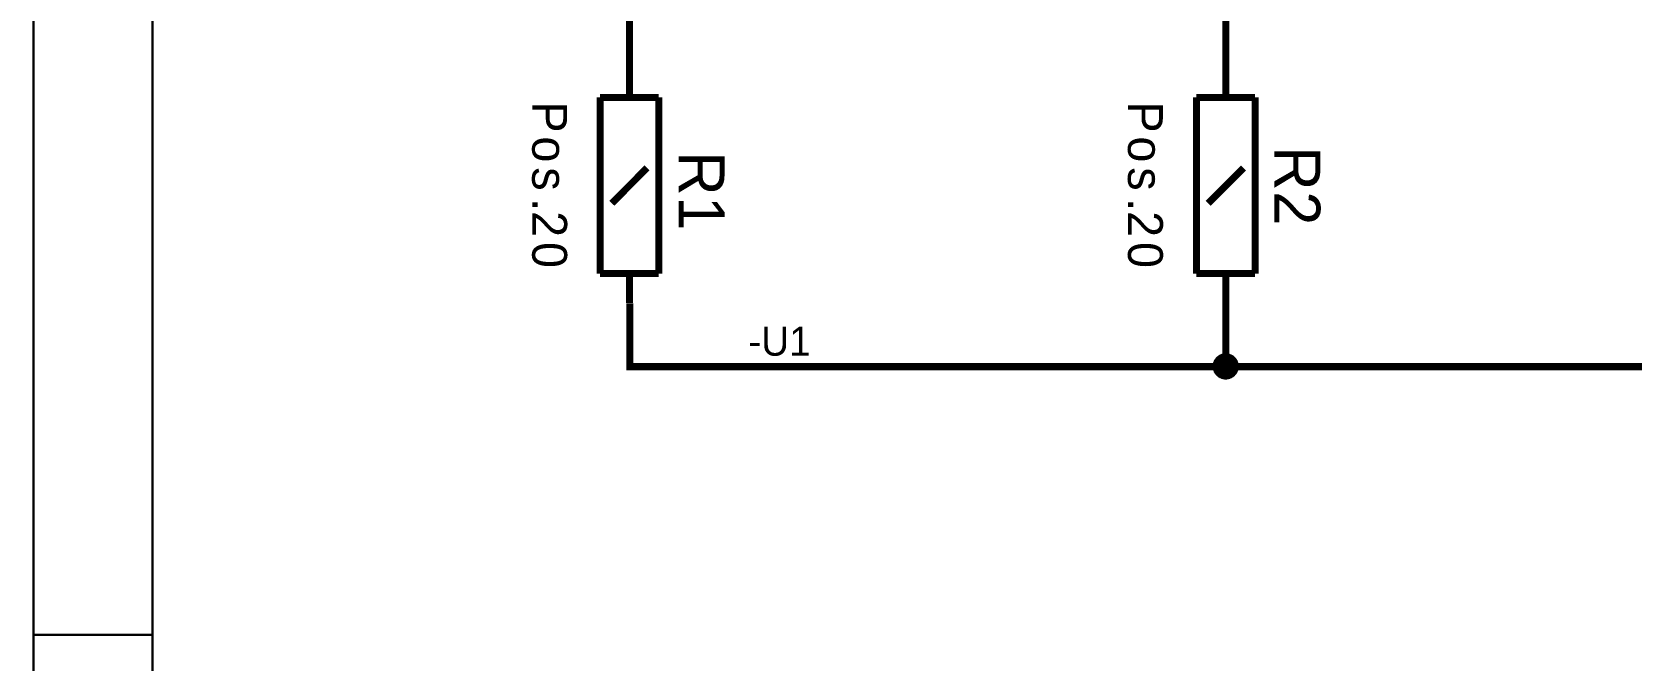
# Model space of a CAD drawing. Header units: millimetres. Extents: x 0 to 20.9, y 0 to 9.5.
# Drawn here: x -0.002 to 2.68, y 4.708 to 5.76 of the extents above; entities that cross this region are included whole.
import ezdxf

# ---------------------------------------------------------------- set-up
doc = ezdxf.new("R2010")
doc.units = ezdxf.units.MM
doc.header["$MEASUREMENT"] = 0
doc.layers.add('Sheet', color=255, linetype='Continuous')

msp = doc.modelspace()

# ---------------------------------------------------------------- linework, layer by layer
at = {"layer": 'Sheet', "const_width": 0.0039}
for points in [[(0.0008, 9.5), (0.0008, 0), (20.8661, 0), (20.8661, 9.5), (0.0008, 9.5), (0.0008, 9.5)], [(0.0008, 9.5), (20.8661, 9.5), (20.8661, 0), (0.0008, 0), (0.0008, 9.5)], [(0.2005, 9.2995), (0.2005, 0.1997), (20.6665, 0.1997), (20.6665, 9.2995), (0.2005, 9.2995), (0.2005, 9.2995)], [(0.2005, 9.2995), (20.6665, 9.2995), (20.6665, 0.1997), (0.2005, 0.1997), (0.2005, 9.2995)]]:
    msp.add_lwpolyline(points, close=True, dxfattribs=at)
at = {"layer": 'Sheet'}
for points, const_width in [([(1.0002, 5.9062), (1.0002, 5.7999), (1.0002, 5.6998)], 0.0118), ([(2.0001, 5.9062), (2.0001, 5.7999), (2.0001, 5.6998)], 0.0118), ([(1.0002, 5.6508), (1.0002, 5.6998)], 0.0118), ([(2.0001, 5.6508), (2.0001, 5.6998)], 0.0118), ([(0.9509, 5.3554), (0.9509, 5.6508)], 0.0118), ([(0.9509, 5.6508), (1.0494, 5.6508)], 0.0118), ([(1.0494, 5.6508), (1.0494, 5.3554)], 0.0118), ([(1.951, 5.3554), (1.951, 5.6508)], 0.0118), ([(1.951, 5.6508), (2.0494, 5.6508)], 0.0118), ([(2.0494, 5.6508), (2.0494, 5.3554)], 0.0118), ([(1.0296, 5.5325), (0.9707, 5.4734)], 0.0118), ([(2.0298, 5.5325), (1.9707, 5.4734)], 0.0118), ([(1.0494, 5.3554), (0.9509, 5.3554)], 0.0118), ([(1.0002, 5.3554), (1.0002, 5.3062)], 0.0118), ([(2.0494, 5.3554), (1.951, 5.3554)], 0.0118), ([(2.0001, 5.3554), (2.0001, 5.3062)], 0.0118), ([(1.0008, 5.3055), (1.0008, 5.1994), (2.0007, 5.1994), (3.0007, 5.1994), (4.0006, 5.1994), (5.0006, 5.1994), (6.0005, 5.1994), (7.0005, 5.1994), (8.0004, 5.1994), (9.0004, 5.1994), (10.0003, 5.1994), (11.0003, 5.1994), (12.0002, 5.1994), (13.0002, 5.1994), (14.0001, 5.1994), (15.0001, 5.1994), (16, 5.1994), (17, 5.1994), (18, 5.1994), (18, 5.3055)], 0.0118), ([(2.0001, 5.3062), (2.0001, 5.1999)], 0.0118), ([(1.9801, 5.1999), (1.9801, 5.2009), (1.9801, 5.2019), (1.9803, 5.203), (1.9805, 5.2038), (1.9807, 5.2049), (1.9809, 5.2059), (1.9813, 5.2067), (1.9817, 5.2076), (1.9819, 5.2086), (1.9826, 5.2095), (1.983, 5.2103), (1.9834, 5.2111), (1.984, 5.2118), (1.9847, 5.2126), (1.9853, 5.2134), (1.9859, 5.2141), (1.9865, 5.2147), (1.9874, 5.2153), (1.9882, 5.2159), (1.9888, 5.2166), (1.9897, 5.217), (1.9905, 5.2174), (1.9913, 5.218), (1.9924, 5.2182), (1.9932, 5.2187), (1.9941, 5.2191), (1.9951, 5.2193), (1.9961, 5.2195), (1.997, 5.2197), (1.998, 5.2199), (1.9991, 5.2199), (2.0001, 5.2199)], 0.0039), ([(1.9801, 5.1999), (1.9801, 5.2009), (1.9801, 5.2019), (1.9803, 5.203), (1.9805, 5.2038), (1.9807, 5.2049), (1.9809, 5.2059), (1.9813, 5.2067), (1.9817, 5.2076), (1.9819, 5.2086), (1.9826, 5.2095), (1.983, 5.2103), (1.9834, 5.2111), (1.984, 5.2118), (1.9847, 5.2126), (1.9853, 5.2134), (1.9859, 5.2141), (1.9865, 5.2147), (1.9874, 5.2153), (1.9882, 5.2159), (1.9888, 5.2166), (1.9897, 5.217), (1.9905, 5.2174), (1.9913, 5.218), (1.9924, 5.2182), (1.9932, 5.2187), (1.9941, 5.2191), (1.9951, 5.2193), (1.9961, 5.2195), (1.997, 5.2197), (1.998, 5.2199), (1.9991, 5.2199), (2.0001, 5.2199)], 0.0039), ([(1.9801, 5.1999), (1.9801, 5.2009), (1.9801, 5.2019), (1.9803, 5.203), (1.9805, 5.2038), (1.9807, 5.2049), (1.9809, 5.2059), (1.9813, 5.2067), (1.9817, 5.2076), (1.9819, 5.2086), (1.9826, 5.2095), (1.983, 5.2103), (1.9834, 5.2111), (1.984, 5.2118), (1.9847, 5.2126), (1.9853, 5.2134), (1.9859, 5.2141), (1.9865, 5.2147), (1.9874, 5.2153), (1.9882, 5.2159), (1.9888, 5.2166), (1.9897, 5.217), (1.9905, 5.2174), (1.9913, 5.218), (1.9924, 5.2182), (1.9932, 5.2187), (1.9941, 5.2191), (1.9951, 5.2193), (1.9961, 5.2195), (1.997, 5.2197), (1.998, 5.2199), (1.9991, 5.2199), (2.0001, 5.2199)], 0.0039), ([(1.9801, 5.1999), (1.9801, 5.2009), (1.9801, 5.2019), (1.9803, 5.203), (1.9805, 5.2038), (1.9807, 5.2049), (1.9809, 5.2059), (1.9813, 5.2067), (1.9817, 5.2076), (1.9819, 5.2086), (1.9826, 5.2095), (1.983, 5.2103), (1.9834, 5.2111), (1.984, 5.2118), (1.9847, 5.2126), (1.9853, 5.2134), (1.9859, 5.2141), (1.9865, 5.2147), (1.9874, 5.2153), (1.9882, 5.2159), (1.9888, 5.2166), (1.9897, 5.217), (1.9905, 5.2174), (1.9913, 5.218), (1.9924, 5.2182), (1.9932, 5.2187), (1.9941, 5.2191), (1.9951, 5.2193), (1.9961, 5.2195), (1.997, 5.2197), (1.998, 5.2199), (1.9991, 5.2199), (2.0001, 5.2199)], 0.0039), ([(1.9801, 5.1999), (1.9801, 5.2009), (1.9801, 5.2019), (1.9803, 5.203), (1.9805, 5.2038), (1.9807, 5.2049), (1.9809, 5.2059), (1.9813, 5.2067), (1.9817, 5.2076), (1.9819, 5.2086), (1.9826, 5.2095), (1.983, 5.2103), (1.9834, 5.2111), (1.984, 5.2118), (1.9847, 5.2126), (1.9853, 5.2134), (1.9859, 5.2141), (1.9865, 5.2147), (1.9874, 5.2153), (1.9882, 5.2159), (1.9888, 5.2166), (1.9897, 5.217), (1.9905, 5.2174), (1.9913, 5.218), (1.9924, 5.2182), (1.9932, 5.2187), (1.9941, 5.2191), (1.9951, 5.2193), (1.9961, 5.2195), (1.997, 5.2197), (1.998, 5.2199), (1.9991, 5.2199), (2.0001, 5.2199)], 0.0039), ([(1.9801, 5.1999), (1.9801, 5.2009), (1.9801, 5.2019), (1.9803, 5.203), (1.9805, 5.2038), (1.9807, 5.2049), (1.9809, 5.2059), (1.9813, 5.2067), (1.9817, 5.2076), (1.9819, 5.2086), (1.9826, 5.2095), (1.983, 5.2103), (1.9834, 5.2111), (1.984, 5.2118), (1.9847, 5.2126), (1.9853, 5.2134), (1.9859, 5.2141), (1.9865, 5.2147), (1.9874, 5.2153), (1.9882, 5.2159), (1.9888, 5.2166), (1.9897, 5.217), (1.9905, 5.2174), (1.9913, 5.218), (1.9924, 5.2182), (1.9932, 5.2187), (1.9941, 5.2191), (1.9951, 5.2193), (1.9961, 5.2195), (1.997, 5.2197), (1.998, 5.2199), (1.9991, 5.2199), (2.0001, 5.2199)], 0.0039), ([(1.9801, 5.1999), (1.9801, 5.2009), (1.9801, 5.2019), (1.9803, 5.203), (1.9805, 5.2038), (1.9807, 5.2049), (1.9809, 5.2059), (1.9813, 5.2067), (1.9817, 5.2076), (1.9819, 5.2086), (1.9826, 5.2095), (1.983, 5.2103), (1.9834, 5.2111), (1.984, 5.2118), (1.9847, 5.2126), (1.9853, 5.2134), (1.9859, 5.2141), (1.9865, 5.2147), (1.9874, 5.2153), (1.9882, 5.2159), (1.9888, 5.2166), (1.9897, 5.217), (1.9905, 5.2174), (1.9913, 5.218), (1.9924, 5.2182), (1.9932, 5.2187), (1.9941, 5.2191), (1.9951, 5.2193), (1.9961, 5.2195), (1.997, 5.2197), (1.998, 5.2199), (1.9991, 5.2199), (2.0001, 5.2199)], 0.0039), ([(1.9801, 5.1999), (1.9801, 5.2009), (1.9801, 5.2019), (1.9803, 5.203), (1.9805, 5.2038), (1.9807, 5.2049), (1.9809, 5.2059), (1.9813, 5.2067), (1.9817, 5.2076), (1.9819, 5.2086), (1.9826, 5.2095), (1.983, 5.2103), (1.9834, 5.2111), (1.984, 5.2118), (1.9847, 5.2126), (1.9853, 5.2134), (1.9859, 5.2141), (1.9865, 5.2147), (1.9874, 5.2153), (1.9882, 5.2159), (1.9888, 5.2166), (1.9897, 5.217), (1.9905, 5.2174), (1.9913, 5.218), (1.9924, 5.2182), (1.9932, 5.2187), (1.9941, 5.2191), (1.9951, 5.2193), (1.9961, 5.2195), (1.997, 5.2197), (1.998, 5.2199), (1.9991, 5.2199), (2.0001, 5.2199)], 0.0039), ([(2.0001, 5.2199), (2.0001, 5.2199)], 0.0039), ([(2.0001, 5.2199), (2.0012, 5.2199), (2.0022, 5.2199), (2.0032, 5.2197), (2.0041, 5.2195), (2.0051, 5.2193), (2.0062, 5.2191), (2.007, 5.2187), (2.0078, 5.2182), (2.0089, 5.218), (2.0097, 5.2174), (2.0106, 5.217), (2.0114, 5.2166), (2.012, 5.2159), (2.0129, 5.2153), (2.0137, 5.2147), (2.0143, 5.2141), (2.0149, 5.2134), (2.0156, 5.2126), (2.0162, 5.2118), (2.0168, 5.2111), (2.0172, 5.2103), (2.0177, 5.2095), (2.0183, 5.2086), (2.0185, 5.2076), (2.0189, 5.2067), (2.0193, 5.2059), (2.0195, 5.2049), (2.0197, 5.2038), (2.02, 5.203), (2.0202, 5.2019), (2.0202, 5.2009), (2.0202, 5.1999)], 0.0039), ([(2.0001, 5.2199), (2.0001, 5.2199)], 0.0039), ([(2.0001, 5.2199), (2.0012, 5.2199), (2.0022, 5.2199), (2.0032, 5.2197), (2.0041, 5.2195), (2.0051, 5.2193), (2.0062, 5.2191), (2.007, 5.2187), (2.0078, 5.2182), (2.0089, 5.218), (2.0097, 5.2174), (2.0106, 5.217), (2.0114, 5.2166), (2.012, 5.2159), (2.0129, 5.2153), (2.0137, 5.2147), (2.0143, 5.2141), (2.0149, 5.2134), (2.0156, 5.2126), (2.0162, 5.2118), (2.0168, 5.2111), (2.0172, 5.2103), (2.0177, 5.2095), (2.0183, 5.2086), (2.0185, 5.2076), (2.0189, 5.2067), (2.0193, 5.2059), (2.0195, 5.2049), (2.0197, 5.2038), (2.02, 5.203), (2.0202, 5.2019), (2.0202, 5.2009), (2.0202, 5.1999)], 0.0039), ([(2.0001, 5.2199), (2.0001, 5.2199)], 0.0039), ([(2.0001, 5.2199), (2.0012, 5.2199), (2.0022, 5.2199), (2.0032, 5.2197), (2.0041, 5.2195), (2.0051, 5.2193), (2.0062, 5.2191), (2.007, 5.2187), (2.0078, 5.2182), (2.0089, 5.218), (2.0097, 5.2174), (2.0106, 5.217), (2.0114, 5.2166), (2.012, 5.2159), (2.0129, 5.2153), (2.0137, 5.2147), (2.0143, 5.2141), (2.0149, 5.2134), (2.0156, 5.2126), (2.0162, 5.2118), (2.0168, 5.2111), (2.0172, 5.2103), (2.0177, 5.2095), (2.0183, 5.2086), (2.0185, 5.2076), (2.0189, 5.2067), (2.0193, 5.2059), (2.0195, 5.2049), (2.0197, 5.2038), (2.02, 5.203), (2.0202, 5.2019), (2.0202, 5.2009), (2.0202, 5.1999)], 0.0039), ([(2.0001, 5.2199), (2.0001, 5.2199)], 0.0039), ([(2.0001, 5.2199), (2.0012, 5.2199), (2.0022, 5.2199), (2.0032, 5.2197), (2.0041, 5.2195), (2.0051, 5.2193), (2.0062, 5.2191), (2.007, 5.2187), (2.0078, 5.2182), (2.0089, 5.218), (2.0097, 5.2174), (2.0106, 5.217), (2.0114, 5.2166), (2.012, 5.2159), (2.0129, 5.2153), (2.0137, 5.2147), (2.0143, 5.2141), (2.0149, 5.2134), (2.0156, 5.2126), (2.0162, 5.2118), (2.0168, 5.2111), (2.0172, 5.2103), (2.0177, 5.2095), (2.0183, 5.2086), (2.0185, 5.2076), (2.0189, 5.2067), (2.0193, 5.2059), (2.0195, 5.2049), (2.0197, 5.2038), (2.02, 5.203), (2.0202, 5.2019), (2.0202, 5.2009), (2.0202, 5.1999)], 0.0039), ([(2.0001, 5.2199), (2.0001, 5.2199)], 0.0039), ([(2.0001, 5.2199), (2.0012, 5.2199), (2.0022, 5.2199), (2.0032, 5.2197), (2.0041, 5.2195), (2.0051, 5.2193), (2.0062, 5.2191), (2.007, 5.2187), (2.0078, 5.2182), (2.0089, 5.218), (2.0097, 5.2174), (2.0106, 5.217), (2.0114, 5.2166), (2.012, 5.2159), (2.0129, 5.2153), (2.0137, 5.2147), (2.0143, 5.2141), (2.0149, 5.2134), (2.0156, 5.2126), (2.0162, 5.2118), (2.0168, 5.2111), (2.0172, 5.2103), (2.0177, 5.2095), (2.0183, 5.2086), (2.0185, 5.2076), (2.0189, 5.2067), (2.0193, 5.2059), (2.0195, 5.2049), (2.0197, 5.2038), (2.02, 5.203), (2.0202, 5.2019), (2.0202, 5.2009), (2.0202, 5.1999)], 0.0039), ([(2.0001, 5.2199), (2.0001, 5.2199)], 0.0039), ([(2.0001, 5.2199), (2.0012, 5.2199), (2.0022, 5.2199), (2.0032, 5.2197), (2.0041, 5.2195), (2.0051, 5.2193), (2.0062, 5.2191), (2.007, 5.2187), (2.0078, 5.2182), (2.0089, 5.218), (2.0097, 5.2174), (2.0106, 5.217), (2.0114, 5.2166), (2.012, 5.2159), (2.0129, 5.2153), (2.0137, 5.2147), (2.0143, 5.2141), (2.0149, 5.2134), (2.0156, 5.2126), (2.0162, 5.2118), (2.0168, 5.2111), (2.0172, 5.2103), (2.0177, 5.2095), (2.0183, 5.2086), (2.0185, 5.2076), (2.0189, 5.2067), (2.0193, 5.2059), (2.0195, 5.2049), (2.0197, 5.2038), (2.02, 5.203), (2.0202, 5.2019), (2.0202, 5.2009), (2.0202, 5.1999)], 0.0039), ([(2.0001, 5.2199), (2.0001, 5.2199)], 0.0039), ([(2.0001, 5.2199), (2.0012, 5.2199), (2.0022, 5.2199), (2.0032, 5.2197), (2.0041, 5.2195), (2.0051, 5.2193), (2.0062, 5.2191), (2.007, 5.2187), (2.0078, 5.2182), (2.0089, 5.218), (2.0097, 5.2174), (2.0106, 5.217), (2.0114, 5.2166), (2.012, 5.2159), (2.0129, 5.2153), (2.0137, 5.2147), (2.0143, 5.2141), (2.0149, 5.2134), (2.0156, 5.2126), (2.0162, 5.2118), (2.0168, 5.2111), (2.0172, 5.2103), (2.0177, 5.2095), (2.0183, 5.2086), (2.0185, 5.2076), (2.0189, 5.2067), (2.0193, 5.2059), (2.0195, 5.2049), (2.0197, 5.2038), (2.02, 5.203), (2.0202, 5.2019), (2.0202, 5.2009), (2.0202, 5.1999)], 0.0039), ([(2.0001, 5.2199), (2.0001, 5.2199)], 0.0039), ([(2.0001, 5.2199), (2.0012, 5.2199), (2.0022, 5.2199), (2.0032, 5.2197), (2.0041, 5.2195), (2.0051, 5.2193), (2.0062, 5.2191), (2.007, 5.2187), (2.0078, 5.2182), (2.0089, 5.218), (2.0097, 5.2174), (2.0106, 5.217), (2.0114, 5.2166), (2.012, 5.2159), (2.0129, 5.2153), (2.0137, 5.2147), (2.0143, 5.2141), (2.0149, 5.2134), (2.0156, 5.2126), (2.0162, 5.2118), (2.0168, 5.2111), (2.0172, 5.2103), (2.0177, 5.2095), (2.0183, 5.2086), (2.0185, 5.2076), (2.0189, 5.2067), (2.0193, 5.2059), (2.0195, 5.2049), (2.0197, 5.2038), (2.02, 5.203), (2.0202, 5.2019), (2.0202, 5.2009), (2.0202, 5.1999)], 0.0039), ([(2.0001, 5.1798), (1.9991, 5.1798), (1.998, 5.1798), (1.997, 5.18), (1.9961, 5.1802), (1.9951, 5.1804), (1.9941, 5.1806), (1.9932, 5.1811), (1.9924, 5.1815), (1.9913, 5.1817), (1.9905, 5.1823), (1.9897, 5.1827), (1.9888, 5.1831), (1.9882, 5.1838), (1.9874, 5.1844), (1.9865, 5.185), (1.9859, 5.1857), (1.9853, 5.1863), (1.9847, 5.1871), (1.984, 5.188), (1.9834, 5.1886), (1.983, 5.1894), (1.9826, 5.1902), (1.9819, 5.1911), (1.9817, 5.1921), (1.9813, 5.193), (1.9809, 5.1938), (1.9807, 5.1948), (1.9805, 5.1959), (1.9803, 5.1967), (1.9801, 5.1978), (1.9801, 5.1988), (1.9801, 5.1999)], 0.0039), ([(1.9801, 5.1999), (1.9801, 5.1999)], 0.0039), ([(2.0001, 5.1798), (1.9991, 5.1798), (1.998, 5.1798), (1.997, 5.18), (1.9961, 5.1802), (1.9951, 5.1804), (1.9941, 5.1806), (1.9932, 5.1811), (1.9924, 5.1815), (1.9913, 5.1817), (1.9905, 5.1823), (1.9897, 5.1827), (1.9888, 5.1831), (1.9882, 5.1838), (1.9874, 5.1844), (1.9865, 5.185), (1.9859, 5.1857), (1.9853, 5.1863), (1.9847, 5.1871), (1.984, 5.188), (1.9834, 5.1886), (1.983, 5.1894), (1.9826, 5.1902), (1.9819, 5.1911), (1.9817, 5.1921), (1.9813, 5.193), (1.9809, 5.1938), (1.9807, 5.1948), (1.9805, 5.1959), (1.9803, 5.1967), (1.9801, 5.1978), (1.9801, 5.1988), (1.9801, 5.1999)], 0.0039), ([(1.9801, 5.1999), (1.9801, 5.1999)], 0.0039), ([(2.0001, 5.1798), (1.9991, 5.1798), (1.998, 5.1798), (1.997, 5.18), (1.9961, 5.1802), (1.9951, 5.1804), (1.9941, 5.1806), (1.9932, 5.1811), (1.9924, 5.1815), (1.9913, 5.1817), (1.9905, 5.1823), (1.9897, 5.1827), (1.9888, 5.1831), (1.9882, 5.1838), (1.9874, 5.1844), (1.9865, 5.185), (1.9859, 5.1857), (1.9853, 5.1863), (1.9847, 5.1871), (1.984, 5.188), (1.9834, 5.1886), (1.983, 5.1894), (1.9826, 5.1902), (1.9819, 5.1911), (1.9817, 5.1921), (1.9813, 5.193), (1.9809, 5.1938), (1.9807, 5.1948), (1.9805, 5.1959), (1.9803, 5.1967), (1.9801, 5.1978), (1.9801, 5.1988), (1.9801, 5.1999)], 0.0039), ([(1.9801, 5.1999), (1.9801, 5.1999)], 0.0039), ([(2.0001, 5.1798), (1.9991, 5.1798), (1.998, 5.1798), (1.997, 5.18), (1.9961, 5.1802), (1.9951, 5.1804), (1.9941, 5.1806), (1.9932, 5.1811), (1.9924, 5.1815), (1.9913, 5.1817), (1.9905, 5.1823), (1.9897, 5.1827), (1.9888, 5.1831), (1.9882, 5.1838), (1.9874, 5.1844), (1.9865, 5.185), (1.9859, 5.1857), (1.9853, 5.1863), (1.9847, 5.1871), (1.984, 5.188), (1.9834, 5.1886), (1.983, 5.1894), (1.9826, 5.1902), (1.9819, 5.1911), (1.9817, 5.1921), (1.9813, 5.193), (1.9809, 5.1938), (1.9807, 5.1948), (1.9805, 5.1959), (1.9803, 5.1967), (1.9801, 5.1978), (1.9801, 5.1988), (1.9801, 5.1999)], 0.0039), ([(1.9801, 5.1999), (1.9801, 5.1999)], 0.0039), ([(2.0001, 5.1798), (1.9991, 5.1798), (1.998, 5.1798), (1.997, 5.18), (1.9961, 5.1802), (1.9951, 5.1804), (1.9941, 5.1806), (1.9932, 5.1811), (1.9924, 5.1815), (1.9913, 5.1817), (1.9905, 5.1823), (1.9897, 5.1827), (1.9888, 5.1831), (1.9882, 5.1838), (1.9874, 5.1844), (1.9865, 5.185), (1.9859, 5.1857), (1.9853, 5.1863), (1.9847, 5.1871), (1.984, 5.188), (1.9834, 5.1886), (1.983, 5.1894), (1.9826, 5.1902), (1.9819, 5.1911), (1.9817, 5.1921), (1.9813, 5.193), (1.9809, 5.1938), (1.9807, 5.1948), (1.9805, 5.1959), (1.9803, 5.1967), (1.9801, 5.1978), (1.9801, 5.1988), (1.9801, 5.1999)], 0.0039), ([(1.9801, 5.1999), (1.9801, 5.1999)], 0.0039), ([(2.0001, 5.1798), (1.9991, 5.1798), (1.998, 5.1798), (1.997, 5.18), (1.9961, 5.1802), (1.9951, 5.1804), (1.9941, 5.1806), (1.9932, 5.1811), (1.9924, 5.1815), (1.9913, 5.1817), (1.9905, 5.1823), (1.9897, 5.1827), (1.9888, 5.1831), (1.9882, 5.1838), (1.9874, 5.1844), (1.9865, 5.185), (1.9859, 5.1857), (1.9853, 5.1863), (1.9847, 5.1871), (1.984, 5.188), (1.9834, 5.1886), (1.983, 5.1894), (1.9826, 5.1902), (1.9819, 5.1911), (1.9817, 5.1921), (1.9813, 5.193), (1.9809, 5.1938), (1.9807, 5.1948), (1.9805, 5.1959), (1.9803, 5.1967), (1.9801, 5.1978), (1.9801, 5.1988), (1.9801, 5.1999)], 0.0039), ([(1.9801, 5.1999), (1.9801, 5.1999)], 0.0039), ([(2.0001, 5.1798), (1.9991, 5.1798), (1.998, 5.1798), (1.997, 5.18), (1.9961, 5.1802), (1.9951, 5.1804), (1.9941, 5.1806), (1.9932, 5.1811), (1.9924, 5.1815), (1.9913, 5.1817), (1.9905, 5.1823), (1.9897, 5.1827), (1.9888, 5.1831), (1.9882, 5.1838), (1.9874, 5.1844), (1.9865, 5.185), (1.9859, 5.1857), (1.9853, 5.1863), (1.9847, 5.1871), (1.984, 5.188), (1.9834, 5.1886), (1.983, 5.1894), (1.9826, 5.1902), (1.9819, 5.1911), (1.9817, 5.1921), (1.9813, 5.193), (1.9809, 5.1938), (1.9807, 5.1948), (1.9805, 5.1959), (1.9803, 5.1967), (1.9801, 5.1978), (1.9801, 5.1988), (1.9801, 5.1999)], 0.0039), ([(1.9801, 5.1999), (1.9801, 5.1999)], 0.0039), ([(2.0001, 5.1798), (1.9991, 5.1798), (1.998, 5.1798), (1.997, 5.18), (1.9961, 5.1802), (1.9951, 5.1804), (1.9941, 5.1806), (1.9932, 5.1811), (1.9924, 5.1815), (1.9913, 5.1817), (1.9905, 5.1823), (1.9897, 5.1827), (1.9888, 5.1831), (1.9882, 5.1838), (1.9874, 5.1844), (1.9865, 5.185), (1.9859, 5.1857), (1.9853, 5.1863), (1.9847, 5.1871), (1.984, 5.188), (1.9834, 5.1886), (1.983, 5.1894), (1.9826, 5.1902), (1.9819, 5.1911), (1.9817, 5.1921), (1.9813, 5.193), (1.9809, 5.1938), (1.9807, 5.1948), (1.9805, 5.1959), (1.9803, 5.1967), (1.9801, 5.1978), (1.9801, 5.1988), (1.9801, 5.1999)], 0.0039), ([(1.9801, 5.1999), (1.9801, 5.1999)], 0.0039), ([(2.0202, 5.1999), (2.0202, 5.1988), (2.0202, 5.1978), (2.02, 5.1967), (2.0197, 5.1959), (2.0195, 5.1948), (2.0193, 5.1938), (2.0189, 5.193), (2.0185, 5.1921), (2.0183, 5.1911), (2.0177, 5.1902), (2.0172, 5.1894), (2.0168, 5.1886), (2.0162, 5.188), (2.0156, 5.1871), (2.0149, 5.1863), (2.0143, 5.1857), (2.0137, 5.185), (2.0129, 5.1844), (2.012, 5.1838), (2.0114, 5.1831), (2.0106, 5.1827), (2.0097, 5.1823), (2.0089, 5.1817), (2.0078, 5.1815), (2.007, 5.1811), (2.0062, 5.1806), (2.0051, 5.1804), (2.0041, 5.1802), (2.0032, 5.18), (2.0022, 5.1798), (2.0012, 5.1798), (2.0001, 5.1798)], 0.0039), ([(2.0202, 5.1999), (2.0202, 5.1988), (2.0202, 5.1978), (2.02, 5.1967), (2.0197, 5.1959), (2.0195, 5.1948), (2.0193, 5.1938), (2.0189, 5.193), (2.0185, 5.1921), (2.0183, 5.1911), (2.0177, 5.1902), (2.0172, 5.1894), (2.0168, 5.1886), (2.0162, 5.188), (2.0156, 5.1871), (2.0149, 5.1863), (2.0143, 5.1857), (2.0137, 5.185), (2.0129, 5.1844), (2.012, 5.1838), (2.0114, 5.1831), (2.0106, 5.1827), (2.0097, 5.1823), (2.0089, 5.1817), (2.0078, 5.1815), (2.007, 5.1811), (2.0062, 5.1806), (2.0051, 5.1804), (2.0041, 5.1802), (2.0032, 5.18), (2.0022, 5.1798), (2.0012, 5.1798), (2.0001, 5.1798)], 0.0039), ([(2.0202, 5.1999), (2.0202, 5.1988), (2.0202, 5.1978), (2.02, 5.1967), (2.0197, 5.1959), (2.0195, 5.1948), (2.0193, 5.1938), (2.0189, 5.193), (2.0185, 5.1921), (2.0183, 5.1911), (2.0177, 5.1902), (2.0172, 5.1894), (2.0168, 5.1886), (2.0162, 5.188), (2.0156, 5.1871), (2.0149, 5.1863), (2.0143, 5.1857), (2.0137, 5.185), (2.0129, 5.1844), (2.012, 5.1838), (2.0114, 5.1831), (2.0106, 5.1827), (2.0097, 5.1823), (2.0089, 5.1817), (2.0078, 5.1815), (2.007, 5.1811), (2.0062, 5.1806), (2.0051, 5.1804), (2.0041, 5.1802), (2.0032, 5.18), (2.0022, 5.1798), (2.0012, 5.1798), (2.0001, 5.1798)], 0.0039), ([(2.0202, 5.1999), (2.0202, 5.1988), (2.0202, 5.1978), (2.02, 5.1967), (2.0197, 5.1959), (2.0195, 5.1948), (2.0193, 5.1938), (2.0189, 5.193), (2.0185, 5.1921), (2.0183, 5.1911), (2.0177, 5.1902), (2.0172, 5.1894), (2.0168, 5.1886), (2.0162, 5.188), (2.0156, 5.1871), (2.0149, 5.1863), (2.0143, 5.1857), (2.0137, 5.185), (2.0129, 5.1844), (2.012, 5.1838), (2.0114, 5.1831), (2.0106, 5.1827), (2.0097, 5.1823), (2.0089, 5.1817), (2.0078, 5.1815), (2.007, 5.1811), (2.0062, 5.1806), (2.0051, 5.1804), (2.0041, 5.1802), (2.0032, 5.18), (2.0022, 5.1798), (2.0012, 5.1798), (2.0001, 5.1798)], 0.0039), ([(2.0202, 5.1999), (2.0202, 5.1988), (2.0202, 5.1978), (2.02, 5.1967), (2.0197, 5.1959), (2.0195, 5.1948), (2.0193, 5.1938), (2.0189, 5.193), (2.0185, 5.1921), (2.0183, 5.1911), (2.0177, 5.1902), (2.0172, 5.1894), (2.0168, 5.1886), (2.0162, 5.188), (2.0156, 5.1871), (2.0149, 5.1863), (2.0143, 5.1857), (2.0137, 5.185), (2.0129, 5.1844), (2.012, 5.1838), (2.0114, 5.1831), (2.0106, 5.1827), (2.0097, 5.1823), (2.0089, 5.1817), (2.0078, 5.1815), (2.007, 5.1811), (2.0062, 5.1806), (2.0051, 5.1804), (2.0041, 5.1802), (2.0032, 5.18), (2.0022, 5.1798), (2.0012, 5.1798), (2.0001, 5.1798)], 0.0039), ([(2.0202, 5.1999), (2.0202, 5.1988), (2.0202, 5.1978), (2.02, 5.1967), (2.0197, 5.1959), (2.0195, 5.1948), (2.0193, 5.1938), (2.0189, 5.193), (2.0185, 5.1921), (2.0183, 5.1911), (2.0177, 5.1902), (2.0172, 5.1894), (2.0168, 5.1886), (2.0162, 5.188), (2.0156, 5.1871), (2.0149, 5.1863), (2.0143, 5.1857), (2.0137, 5.185), (2.0129, 5.1844), (2.012, 5.1838), (2.0114, 5.1831), (2.0106, 5.1827), (2.0097, 5.1823), (2.0089, 5.1817), (2.0078, 5.1815), (2.007, 5.1811), (2.0062, 5.1806), (2.0051, 5.1804), (2.0041, 5.1802), (2.0032, 5.18), (2.0022, 5.1798), (2.0012, 5.1798), (2.0001, 5.1798)], 0.0039), ([(2.0202, 5.1999), (2.0202, 5.1988), (2.0202, 5.1978), (2.02, 5.1967), (2.0197, 5.1959), (2.0195, 5.1948), (2.0193, 5.1938), (2.0189, 5.193), (2.0185, 5.1921), (2.0183, 5.1911), (2.0177, 5.1902), (2.0172, 5.1894), (2.0168, 5.1886), (2.0162, 5.188), (2.0156, 5.1871), (2.0149, 5.1863), (2.0143, 5.1857), (2.0137, 5.185), (2.0129, 5.1844), (2.012, 5.1838), (2.0114, 5.1831), (2.0106, 5.1827), (2.0097, 5.1823), (2.0089, 5.1817), (2.0078, 5.1815), (2.007, 5.1811), (2.0062, 5.1806), (2.0051, 5.1804), (2.0041, 5.1802), (2.0032, 5.18), (2.0022, 5.1798), (2.0012, 5.1798), (2.0001, 5.1798)], 0.0039), ([(2.0202, 5.1999), (2.0202, 5.1988), (2.0202, 5.1978), (2.02, 5.1967), (2.0197, 5.1959), (2.0195, 5.1948), (2.0193, 5.1938), (2.0189, 5.193), (2.0185, 5.1921), (2.0183, 5.1911), (2.0177, 5.1902), (2.0172, 5.1894), (2.0168, 5.1886), (2.0162, 5.188), (2.0156, 5.1871), (2.0149, 5.1863), (2.0143, 5.1857), (2.0137, 5.185), (2.0129, 5.1844), (2.012, 5.1838), (2.0114, 5.1831), (2.0106, 5.1827), (2.0097, 5.1823), (2.0089, 5.1817), (2.0078, 5.1815), (2.007, 5.1811), (2.0062, 5.1806), (2.0051, 5.1804), (2.0041, 5.1802), (2.0032, 5.18), (2.0022, 5.1798), (2.0012, 5.1798), (2.0001, 5.1798)], 0.0039), ([(2.0202, 5.1999), (2.0202, 5.1999), (2.0202, 5.1999), (2.0202, 5.1999), (2.0202, 5.1999), (2.0202, 5.1999), (2.0202, 5.1999), (2.0202, 5.1999), (2.0202, 5.1999), (2.0202, 5.1999), (2.0202, 5.1999), (2.0202, 5.1999), (2.0202, 5.1999), (2.0202, 5.1999), (2.0202, 5.1999), (2.0202, 5.1999), (2.0202, 5.1999), (2.0202, 5.1999), (2.0202, 5.1999), (2.0202, 5.1999), (2.0202, 5.1999), (2.0202, 5.1999), (2.0202, 5.1999), (2.0202, 5.1999), (2.0202, 5.1999), (2.0202, 5.1999), (2.0202, 5.1999), (2.0202, 5.1999), (2.0202, 5.1999), (2.0202, 5.1999), (2.0202, 5.1999), (2.0202, 5.1999), (2.0202, 5.1999)], 0.0039), ([(2.0202, 5.1999), (2.0202, 5.1999)], 0.0039), ([(2.0202, 5.1999), (2.0202, 5.1999), (2.0202, 5.1999), (2.0202, 5.1999), (2.0202, 5.1999), (2.0202, 5.1999), (2.0202, 5.1999), (2.0202, 5.1999), (2.0202, 5.1999), (2.0202, 5.1999), (2.0202, 5.1999), (2.0202, 5.1999), (2.0202, 5.1999), (2.0202, 5.1999), (2.0202, 5.1999), (2.0202, 5.1999), (2.0202, 5.1999), (2.0202, 5.1999), (2.0202, 5.1999), (2.0202, 5.1999), (2.0202, 5.1999), (2.0202, 5.1999), (2.0202, 5.1999), (2.0202, 5.1999), (2.0202, 5.1999), (2.0202, 5.1999), (2.0202, 5.1999), (2.0202, 5.1999), (2.0202, 5.1999), (2.0202, 5.1999), (2.0202, 5.1999), (2.0202, 5.1999), (2.0202, 5.1999)], 0.0039), ([(2.0202, 5.1999), (2.0202, 5.1999)], 0.0039), ([(2.0202, 5.1999), (2.0202, 5.1999), (2.0202, 5.1999), (2.0202, 5.1999), (2.0202, 5.1999), (2.0202, 5.1999), (2.0202, 5.1999), (2.0202, 5.1999), (2.0202, 5.1999), (2.0202, 5.1999), (2.0202, 5.1999), (2.0202, 5.1999), (2.0202, 5.1999), (2.0202, 5.1999), (2.0202, 5.1999), (2.0202, 5.1999), (2.0202, 5.1999), (2.0202, 5.1999), (2.0202, 5.1999), (2.0202, 5.1999), (2.0202, 5.1999), (2.0202, 5.1999), (2.0202, 5.1999), (2.0202, 5.1999), (2.0202, 5.1999), (2.0202, 5.1999), (2.0202, 5.1999), (2.0202, 5.1999), (2.0202, 5.1999), (2.0202, 5.1999), (2.0202, 5.1999), (2.0202, 5.1999), (2.0202, 5.1999)], 0.0039), ([(2.0202, 5.1999), (2.0202, 5.1999)], 0.0039), ([(2.0202, 5.1999), (2.0202, 5.1999), (2.0202, 5.1999), (2.0202, 5.1999), (2.0202, 5.1999), (2.0202, 5.1999), (2.0202, 5.1999), (2.0202, 5.1999), (2.0202, 5.1999), (2.0202, 5.1999), (2.0202, 5.1999), (2.0202, 5.1999), (2.0202, 5.1999), (2.0202, 5.1999), (2.0202, 5.1999), (2.0202, 5.1999), (2.0202, 5.1999), (2.0202, 5.1999), (2.0202, 5.1999), (2.0202, 5.1999), (2.0202, 5.1999), (2.0202, 5.1999), (2.0202, 5.1999), (2.0202, 5.1999), (2.0202, 5.1999), (2.0202, 5.1999), (2.0202, 5.1999), (2.0202, 5.1999), (2.0202, 5.1999), (2.0202, 5.1999), (2.0202, 5.1999), (2.0202, 5.1999), (2.0202, 5.1999)], 0.0039), ([(2.0202, 5.1999), (2.0202, 5.1999)], 0.0039), ([(2.0202, 5.1999), (2.0202, 5.1999), (2.0202, 5.1999), (2.0202, 5.1999), (2.0202, 5.1999), (2.0202, 5.1999), (2.0202, 5.1999), (2.0202, 5.1999), (2.0202, 5.1999), (2.0202, 5.1999), (2.0202, 5.1999), (2.0202, 5.1999), (2.0202, 5.1999), (2.0202, 5.1999), (2.0202, 5.1999), (2.0202, 5.1999), (2.0202, 5.1999), (2.0202, 5.1999), (2.0202, 5.1999), (2.0202, 5.1999), (2.0202, 5.1999), (2.0202, 5.1999), (2.0202, 5.1999), (2.0202, 5.1999), (2.0202, 5.1999), (2.0202, 5.1999), (2.0202, 5.1999), (2.0202, 5.1999), (2.0202, 5.1999), (2.0202, 5.1999), (2.0202, 5.1999), (2.0202, 5.1999), (2.0202, 5.1999)], 0.0039), ([(2.0202, 5.1999), (2.0202, 5.1999)], 0.0039), ([(2.0202, 5.1999), (2.0202, 5.1999), (2.0202, 5.1999), (2.0202, 5.1999), (2.0202, 5.1999), (2.0202, 5.1999), (2.0202, 5.1999), (2.0202, 5.1999), (2.0202, 5.1999), (2.0202, 5.1999), (2.0202, 5.1999), (2.0202, 5.1999), (2.0202, 5.1999), (2.0202, 5.1999), (2.0202, 5.1999), (2.0202, 5.1999), (2.0202, 5.1999), (2.0202, 5.1999), (2.0202, 5.1999), (2.0202, 5.1999), (2.0202, 5.1999), (2.0202, 5.1999), (2.0202, 5.1999), (2.0202, 5.1999), (2.0202, 5.1999), (2.0202, 5.1999), (2.0202, 5.1999), (2.0202, 5.1999), (2.0202, 5.1999), (2.0202, 5.1999), (2.0202, 5.1999), (2.0202, 5.1999), (2.0202, 5.1999)], 0.0039), ([(2.0202, 5.1999), (2.0202, 5.1999)], 0.0039), ([(2.0202, 5.1999), (2.0202, 5.1999), (2.0202, 5.1999), (2.0202, 5.1999), (2.0202, 5.1999), (2.0202, 5.1999), (2.0202, 5.1999), (2.0202, 5.1999), (2.0202, 5.1999), (2.0202, 5.1999), (2.0202, 5.1999), (2.0202, 5.1999), (2.0202, 5.1999), (2.0202, 5.1999), (2.0202, 5.1999), (2.0202, 5.1999), (2.0202, 5.1999), (2.0202, 5.1999), (2.0202, 5.1999), (2.0202, 5.1999), (2.0202, 5.1999), (2.0202, 5.1999), (2.0202, 5.1999), (2.0202, 5.1999), (2.0202, 5.1999), (2.0202, 5.1999), (2.0202, 5.1999), (2.0202, 5.1999), (2.0202, 5.1999), (2.0202, 5.1999), (2.0202, 5.1999), (2.0202, 5.1999), (2.0202, 5.1999)], 0.0039), ([(2.0202, 5.1999), (2.0202, 5.1999)], 0.0039), ([(2.0202, 5.1999), (2.0202, 5.1999), (2.0202, 5.1999), (2.0202, 5.1999), (2.0202, 5.1999), (2.0202, 5.1999), (2.0202, 5.1999), (2.0202, 5.1999), (2.0202, 5.1999), (2.0202, 5.1999), (2.0202, 5.1999), (2.0202, 5.1999), (2.0202, 5.1999), (2.0202, 5.1999), (2.0202, 5.1999), (2.0202, 5.1999), (2.0202, 5.1999), (2.0202, 5.1999), (2.0202, 5.1999), (2.0202, 5.1999), (2.0202, 5.1999), (2.0202, 5.1999), (2.0202, 5.1999), (2.0202, 5.1999), (2.0202, 5.1999), (2.0202, 5.1999), (2.0202, 5.1999), (2.0202, 5.1999), (2.0202, 5.1999), (2.0202, 5.1999), (2.0202, 5.1999), (2.0202, 5.1999), (2.0202, 5.1999)], 0.0039), ([(2.0202, 5.1999), (2.0202, 5.1999)], 0.0039), ([(0.0002, 4.75), (0.2001, 4.75)], 0.0039)]:
    msp.add_lwpolyline(points, dxfattribs=dict(at, const_width=const_width))
at = {"layer": 'Sheet', "const_width": 0.02}
msp.add_lwpolyline([(1.99, 5.2, 1), (2.01, 5.2, 1)], format="xyb", close=True, dxfattribs=at)

# ---------------------------------------------------------------- texts
at = {"layer": 'Sheet'}
for s, height, p in [('P', 0.0585, (0.8371, 5.6439)), ('P', 0.0585, (1.8362, 5.6439)), ('o', 0.0585, (0.8371, 5.5854)), ('o', 0.0585, (1.8362, 5.5854)), ('R', 0.0769, (1.0827, 5.5603)), ('R', 0.0769, (2.0818, 5.5687)), ('s', 0.0585, (0.8371, 5.5336)), ('s', 0.0585, (1.8362, 5.5336)), ('.', 0.0585, (0.8371, 5.4818)), ('1', 0.0769, (1.0827, 5.4851)), ('.', 0.0585, (1.8362, 5.4818)), ('2', 0.0769, (2.0818, 5.4935)), ('2', 0.0585, (0.8371, 5.4601)), ('2', 0.0585, (1.8362, 5.4601)), ('0', 0.0585, (0.8371, 5.4083)), ('0', 0.0585, (1.8362, 5.4083))]:
    msp.add_text(s, height=height, rotation=270, dxfattribs=at).set_placement(p)
msp.add_text('-U1', height=0.04845, dxfattribs=at).set_placement((1.1996, 5.2178))

doc.saveas('drawing.dxf')
